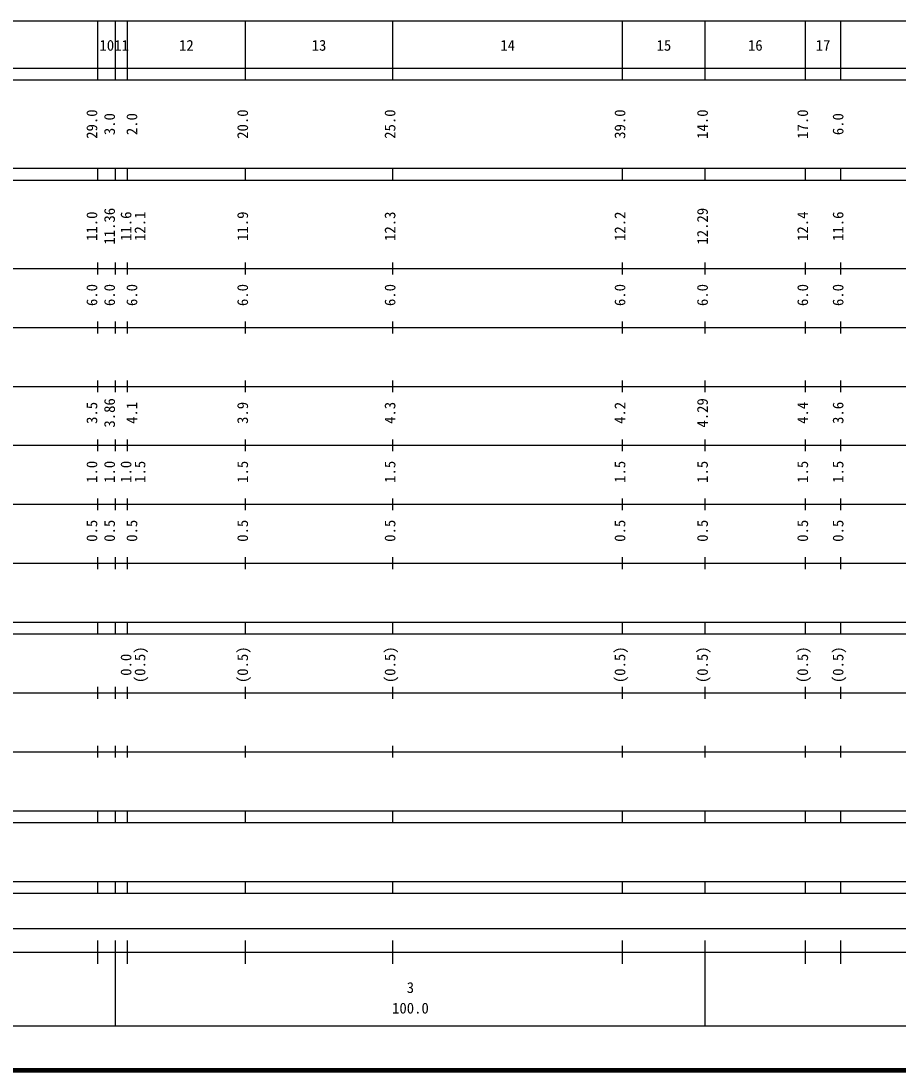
# Model space of a CAD drawing. Units: millimetres on the paper, enlarged 1000 times. Extents: x 40000 to 680000, y 20000 to 380000.
# Drawn here: x 251942 to 400708, y 20000 to 198000 of the extents above; entities that cross this region are included whole.
import ezdxf
from ezdxf.enums import TextEntityAlignment as Align

# ---------------------------------------------------------------- set-up
doc = ezdxf.new("R2010")
doc.units = ezdxf.units.MM
doc.header["$LTSCALE"] = 1000
doc.layers.add('M-TTL', color=2, linetype='Continuous', lineweight=140)
doc.layers.add('M-TTL-BAND', color=7, linetype='Continuous', lineweight=25)
doc.styles.add('ＭＳ ゴシック', font='')
doc.styles.get('ＭＳ ゴシック').set_extended_font_data('MS Gothic')

msp = doc.modelspace()

# ---------------------------------------------------------------- linework, layer by layer
at = {"layer": 'M-TTL'}
msp.add_line((40000, 20000), (680000, 20000), dxfattribs=at)
at = {"layer": 'M-TTL-BAND'}
for p, q in [((68000, 198000), (579000, 198000)), ((265000, 188000), (265000, 198000)), ((268000, 188000), (268000, 198000)), ((270000, 188000), (270000, 198000)), ((290000, 188000), (290000, 198000)), ((315000, 188000), (315000, 198000)), ((354000, 188000), (354000, 198000)), ((368000, 188000), (368000, 198000)), ((385000, 188000), (385000, 198000)), ((391000, 188000), (391000, 198000)), ((40000, 190000), (579000, 190000)), ((40000, 188000), (579000, 188000)), ((40000, 173000), (579000, 173000)), ((265000, 171000), (265000, 173000)), ((268000, 171000), (268000, 173000)), ((270000, 171000), (270000, 173000)), ((290000, 171000), (290000, 173000)), ((315000, 171000), (315000, 173000)), ((354000, 171000), (354000, 173000)), ((368000, 171000), (368000, 173000)), ((385000, 171000), (385000, 173000)), ((391000, 171000), (391000, 173000)), ((40000, 171000), (579000, 171000)), ((265000, 155000), (265000, 157000)), ((268000, 155000), (268000, 157000)), ((270000, 155000), (270000, 157000)), ((290000, 155000), (290000, 157000)), ((315000, 155000), (315000, 157000)), ((354000, 155000), (354000, 157000)), ((368000, 155000), (368000, 157000)), ((385000, 155000), (385000, 157000)), ((391000, 155000), (391000, 157000)), ((40000, 156000), (579000, 156000)), ((46000, 146000), (579000, 146000)), ((265000, 145000), (265000, 147000)), ((268000, 145000), (268000, 147000)), ((270000, 145000), (270000, 147000)), ((290000, 145000), (290000, 147000)), ((315000, 145000), (315000, 147000)), ((354000, 145000), (354000, 147000)), ((368000, 145000), (368000, 147000)), ((385000, 145000), (385000, 147000)), ((391000, 145000), (391000, 147000)), ((52000, 136000), (579000, 136000)), ((265000, 135000), (265000, 137000)), ((268000, 135000), (268000, 137000)), ((270000, 135000), (270000, 137000)), ((290000, 135000), (290000, 137000)), ((315000, 135000), (315000, 137000)), ((354000, 135000), (354000, 137000)), ((368000, 135000), (368000, 137000)), ((385000, 135000), (385000, 137000)), ((391000, 135000), (391000, 137000)), ((265000, 125000), (265000, 127000)), ((268000, 125000), (268000, 127000)), ((270000, 125000), (270000, 127000)), ((290000, 125000), (290000, 127000)), ((315000, 125000), (315000, 127000)), ((354000, 125000), (354000, 127000)), ((368000, 125000), (368000, 127000)), ((385000, 125000), (385000, 127000)), ((391000, 125000), (391000, 127000)), ((46000, 126000), (579000, 126000)), ((52000, 116000), (579000, 116000)), ((265000, 115000), (265000, 117000)), ((268000, 115000), (268000, 117000)), ((270000, 115000), (270000, 117000)), ((290000, 115000), (290000, 117000)), ((315000, 115000), (315000, 117000)), ((354000, 115000), (354000, 117000)), ((368000, 115000), (368000, 117000)), ((385000, 115000), (385000, 117000)), ((391000, 115000), (391000, 117000)), ((265000, 105000), (265000, 107000)), ((268000, 105000), (268000, 107000)), ((270000, 105000), (270000, 107000)), ((290000, 105000), (290000, 107000)), ((315000, 105000), (315000, 107000)), ((354000, 105000), (354000, 107000)), ((368000, 105000), (368000, 107000)), ((385000, 105000), (385000, 107000)), ((391000, 105000), (391000, 107000)), ((46000, 106000), (579000, 106000)), ((40000, 96000), (579000, 96000)), ((265000, 94000), (265000, 96000)), ((268000, 94000), (268000, 96000)), ((270000, 94000), (270000, 96000)), ((290000, 94000), (290000, 96000)), ((315000, 94000), (315000, 96000)), ((354000, 94000), (354000, 96000)), ((368000, 94000), (368000, 96000)), ((385000, 94000), (385000, 96000)), ((391000, 94000), (391000, 96000)), ((40000, 94000), (579000, 94000)), ((49000, 84000), (579000, 84000)), ((265000, 83000), (265000, 85000)), ((268000, 83000), (268000, 85000)), ((270000, 83000), (270000, 85000)), ((290000, 83000), (290000, 85000)), ((315000, 83000), (315000, 85000)), ((354000, 83000), (354000, 85000)), ((368000, 83000), (368000, 85000)), ((385000, 83000), (385000, 85000)), ((391000, 83000), (391000, 85000)), ((265000, 73000), (265000, 75000)), ((268000, 73000), (268000, 75000)), ((270000, 73000), (270000, 75000)), ((290000, 73000), (290000, 75000)), ((315000, 73000), (315000, 75000)), ((354000, 73000), (354000, 75000)), ((368000, 73000), (368000, 75000)), ((385000, 73000), (385000, 75000)), ((391000, 73000), (391000, 75000)), ((40000, 74000), (579000, 74000)), ((40000, 64000), (579000, 64000)), ((265000, 62000), (265000, 64000)), ((268000, 62000), (268000, 64000)), ((270000, 62000), (270000, 64000)), ((290000, 62000), (290000, 64000)), ((315000, 62000), (315000, 64000)), ((354000, 62000), (354000, 64000)), ((368000, 62000), (368000, 64000)), ((385000, 62000), (385000, 64000)), ((391000, 62000), (391000, 64000)), ((40000, 62000), (579000, 62000)), ((40000, 52000), (579000, 52000)), ((265000, 50000), (265000, 52000)), ((268000, 50000), (268000, 52000)), ((270000, 50000), (270000, 52000)), ((290000, 50000), (290000, 52000)), ((315000, 50000), (315000, 52000)), ((354000, 50000), (354000, 52000)), ((368000, 50000), (368000, 52000)), ((385000, 50000), (385000, 52000)), ((391000, 50000), (391000, 52000)), ((40000, 50000), (579000, 50000)), ((71000, 44000), (563000, 44000)), ((265000, 38000), (265000, 42000)), ((268000, 27500), (268000, 42000)), ((270000, 38000), (270000, 42000)), ((290000, 38000), (290000, 42000)), ((315000, 38000), (315000, 42000)), ((354000, 38000), (354000, 42000)), ((368000, 27500), (368000, 42000)), ((385000, 38000), (385000, 42000)), ((391000, 38000), (391000, 42000)), ((40000, 40000), (579000, 40000)), ((68000, 27500), (579000, 27500))]:
    msp.add_line(p, q, dxfattribs=at)

# ---------------------------------------------------------------- texts
at = {"layer": 'M-TTL-BAND', "style": 'ＭＳ ゴシック'}
for s, p in [('10', (266500, 192405)), ('11', (269000, 192405)), ('12', (280000, 192405)), ('13', (302500, 192405)), ('14', (334500, 192405)), ('15', (361000, 192405)), ('16', (376500, 192405)), ('17', (388000, 192405)), ('3', (318000, 32523)), ('100.0', (318000, 29033))]:
    msp.add_text(s, height=1833, dxfattribs=at).set_placement(p, align=Align.BOTTOM_CENTER)
for s, p in [('29.0', (265428, 180500)), ('3.0', (268428, 180500)), ('2.0', (272214, 180500)), ('20.0', (291000, 180500)), ('25.0', (316000, 180500)), ('39.0', (355000, 180500)), ('14.0', (369000, 180500)), ('17.0', (386000, 180500)), ('6.0', (392000, 180500)), ('11.36', (268428, 163174)), ('11.6', (271214, 163174)), ('12.1', (273584, 163174)), ('12.2', (355000, 163174)), ('12.29', (369000, 163174)), ('12.4', (386000, 163174)), ('11.6', (392000, 163174)), ('11.0', (265428, 163174)), ('11.9', (291000, 163174)), ('12.3', (316000, 163174)), ('6.0', (265428, 151500)), ('6.0', (268428, 151500)), ('6.0', (272214, 151500)), ('6.0', (291000, 151500)), ('6.0', (316000, 151500)), ('6.0', (355000, 151500)), ('6.0', (369000, 151500)), ('6.0', (386000, 151500)), ('6.0', (392000, 151500)), ('3.86', (268428, 131500)), ('4.29', (369000, 131500)), ('3.5', (265428, 131500)), ('4.1', (272214, 131500)), ('3.9', (291000, 131500)), ('4.3', (316000, 131500)), ('4.2', (355000, 131500)), ('4.4', (386000, 131500)), ('3.6', (392000, 131500)), ('1.0', (265428, 121500)), ('1.0', (268428, 121500)), ('1.0', (271214, 121500)), ('1.5', (273584, 121500)), ('1.5', (291000, 121500)), ('1.5', (316000, 121500)), ('1.5', (355000, 121500)), ('1.5', (369000, 121500)), ('1.5', (386000, 121500)), ('1.5', (392000, 121500)), ('0.5', (265428, 111500)), ('0.5', (268428, 111500)), ('0.5', (272214, 111500)), ('0.5', (291000, 111500)), ('0.5', (316000, 111500)), ('0.5', (355000, 111500)), ('0.5', (369000, 111500)), ('0.5', (386000, 111500)), ('0.5', (392000, 111500)), ('(0.5)', (273584, 88764)), ('(0.5)', (291000, 88764)), ('(0.5)', (316000, 88764)), ('(0.5)', (355000, 88764)), ('(0.5)', (369000, 88764)), ('(0.5)', (386000, 88764)), ('(0.5)', (392000, 88764)), ('0.0', (271214, 88764))]:
    msp.add_text(s, height=1833, rotation=90, dxfattribs=at).set_placement(p, align=Align.BOTTOM_CENTER)

doc.saveas('drawing.dxf')
